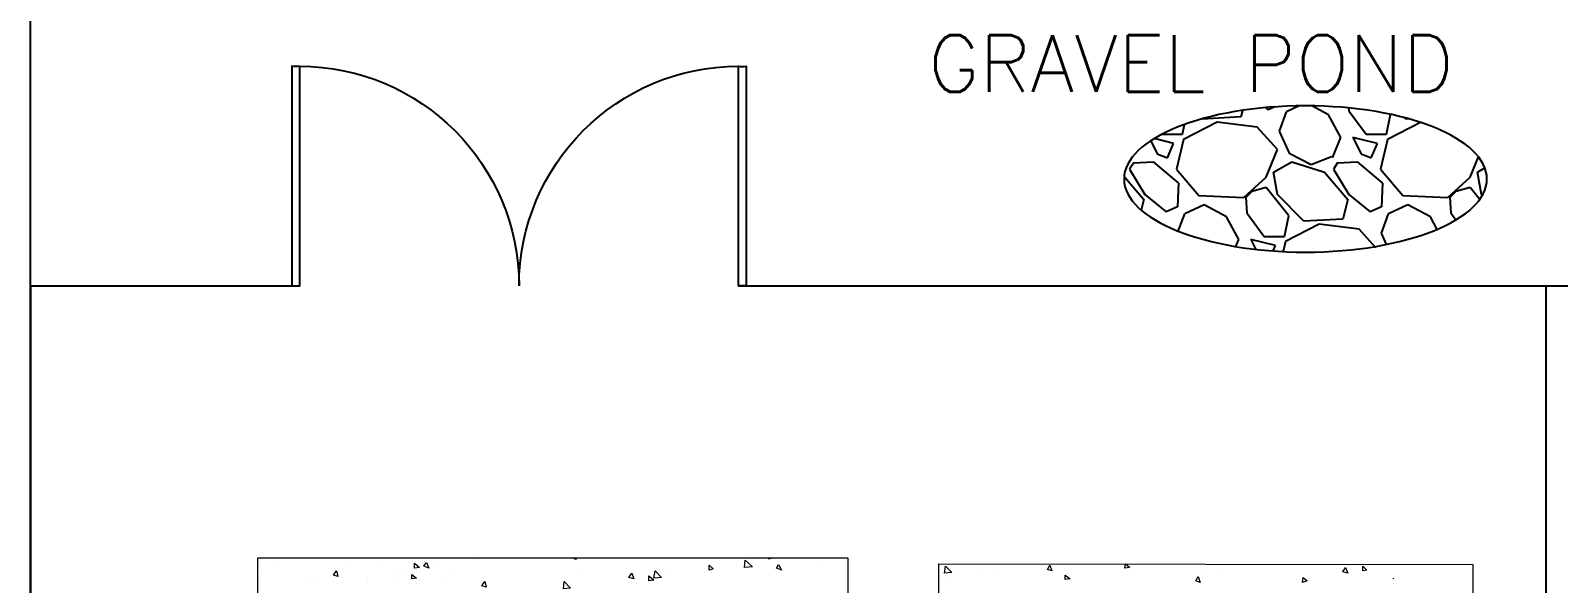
# Model space of a CAD drawing. Header units: metres. Extents: x 841183 to 1048542, y 259326 to 317714.
# Drawn here: x 870320 to 877048, y 269724 to 272156 of the extents above; entities that cross this region are included whole.
import ezdxf

# ---------------------------------------------------------------- set-up
doc = ezdxf.new("R2010")
doc.units = ezdxf.units.M
doc.layers.add('A-REFLECT DOWN', color=252, linetype='Continuous', transparency=0.6)
for name, color, linetype in [('A-TEXT', 252, 'Continuous'), ('G-STAIR', 3, 'Continuous'), ('PDF_Geometry', 7, 'Continuous'), ('TIP - DOOR2', 252, 'Continuous'), ('TIP - FENCE', 2, 'Continuous')]:
    doc.layers.add(name, color=color, linetype=linetype)
doc.styles.add('romans', font='romans.shx', dxfattribs={"width": 0.85})
doc.linetypes.add('FENCELINE2', pattern='A,0.25,-0.1,[132,ltypeshp.shx,S=0.1,R=0,X=-0.1,Y=0],-0.1,1', length=1.45)

# ---------------------------------------------------------------- blocks, each defined once
blk = doc.blocks.new('A$C140F520F')
at = {"layer": 'TIP - DOOR2'}
for points in [[(-1669.685168875265, 5007.469293750124), (-1669.685168875265, 4907.469293749658), (1155.784124874393, 4907.469293749658, -0.01576314899528757), (1155.784124874393, 5007.469293749658)], [(-1669.685168875265, -843.469293750124), (-1669.685168875265, -743.4692937496584), (1155.784124874393, -743.4692937496584, 0.01576314899528757), (1155.784124874393, -843.4692937496584)]]:
    blk.add_lwpolyline(points, format="xyb", close=True, dxfattribs=at)
for centre, start, end in [((-1669.685168875265, 4907.469293749658), 270, 0), ((-1669.685168875265, -743.4692937496584), 0, 90)]:
    blk.add_arc(centre, 2825.469293749658, start, end, dxfattribs=at)
blk = doc.blocks.new('CAP-2')
at = {"layer": 'PDF_Geometry', "color": 252, "lineweight": 18}
for points in [[(4249.985957131954, 1200.229120473319), (4249.985957131954, 7650.229120473028), (1649.985957132187, 7650.229120473028), (1649.985957132187, 1200.229120473319)], [(2362.48595713242, 7609.604120473028), (2340.610957132187, 7606.479120473028), (2340.610957132187, 7628.354120473028)], [(2403.110957132187, 7606.479120473028), (2381.235957132187, 7615.854120473086), (2393.735957132187, 7631.479120473028)], [(3656.235957132187, 7603.354120473086), (3637.485957132187, 7597.104120473086), (3637.485957132187, 7618.979120473086)], [(3793.735957132187, 7609.604120473028), (3796.860957132187, 7640.854120473086), (3828.110957132187, 7612.729120473086)], [(3956.235957132187, 7597.104120473086), (3949.985957132187, 7600.229120473086), (3934.360957132187, 7606.479120473028), (3943.735957132187, 7622.104120473086), (3949.985957132187, 7609.604120473028)], [(4649.985957132187, 1225.229120473028), (4649.985957132187, 7625.229120473319), (6999.985957132187, 7622.104120473261), (6999.985957132187, 1222.10412047297)], [(4674.985957131954, 7584.604120473319), (4678.110957132187, 7615.854120473319), (4706.235957131954, 7587.729120473319)], [(5146.860957132187, 7593.979120473319), (5128.110957131954, 7600.229120473377), (5137.485957131954, 7618.979120473319)], [(5490.610957132187, 7609.604120473319), (5468.735957131954, 7606.479120473319), (5471.860957132187, 7625.229120473319)], [(6449.985957132187, 7584.604120473261), (6428.110957132187, 7590.854120473261), (6440.610957132187, 7609.604120473261)], [(6534.360957131954, 7597.104120473319), (6515.610957132187, 7593.979120473319), (6515.610957132187, 7615.854120473261)], [(2003.110957132187, 7568.979120473028), (1984.360957132187, 7575.229120473028), (1996.860957132187, 7593.979120473028)], [(2349.985957132187, 7562.729120473086), (2328.110957132187, 7559.604120473086), (2328.110957132187, 7578.354120473028)], [(2656.235957132187, 7522.104120473086), (2637.485957132187, 7528.354120473028), (2649.985957132187, 7547.104120473086)], [(2996.860957132187, 7515.854120473028), (2999.985957132187, 7547.104120473086), (3028.110957132187, 7518.979120473028)], [(3306.235957132187, 7559.604120473086), (3284.360957132187, 7565.854120473086), (3296.860957132187, 7584.604120473086)], [(3393.735957132187, 7553.354120473086), (3371.860957132187, 7550.229120473028), (3371.860957132187, 7572.104120473028)], [(3393.735957132187, 7562.729120473086), (3399.985957132187, 7593.979120473028), (3428.110957132187, 7565.854120473086)], [(5228.110957132187, 7559.604120473319), (5206.235957132187, 7556.479120473319), (5206.235957132187, 7575.229120473319)], [(5799.985957132187, 7543.979120473261), (5781.235957131954, 7550.229120473261), (5790.610957132187, 7568.979120473261)], [(6271.860957132187, 7550.229120473261), (6249.985957131954, 7543.979120473261), (6253.110957132187, 7565.854120473261)]]:
    blk.add_lwpolyline(points, close=True, dxfattribs=at)
for points in [[(1728.11095713242, 7637.729120473028), (1728.11095713242, 7637.729120473028)], [(1962.485957132187, 7650.229120473028), (1962.485957132187, 7650.229120473028)], [(2046.860957132187, 7637.729120473028), (2046.860957132187, 7637.729120473028)], [(2171.860957132187, 7634.604120473028), (2171.860957132187, 7634.604120473028)], [(2365.610957132187, 7634.604120473028), (2365.610957132187, 7634.604120473028)], [(2384.360957132187, 7637.729120473028), (2384.360957132187, 7637.729120473028)], [(2428.110957132187, 7618.979120473086), (2428.110957132187, 7618.979120473086)], [(2609.360957132187, 7643.979120473086), (2609.360957132187, 7643.979120473086)], [(3049.985957132187, 7650.229120473028), (3053.110957132187, 7643.979120473086), (3037.485957132187, 7650.229120473028)], [(3834.360957132187, 7647.104120473028), (3834.360957132187, 7647.104120473028)], [(3899.985957132187, 7650.229120473028), (3899.985957132187, 7647.104120473028), (3912.485957132187, 7650.229120473028)], [(4140.610957132187, 7631.479120473028), (4140.610957132187, 7631.479120473028)], [(4828.110957132187, 7606.479120473319), (4828.110957132187, 7606.479120473319)], [(1668.73595713242, 7578.354120473028), (1668.73595713242, 7578.354120473028)], [(1887.485957132187, 7565.854120473086), (1887.485957132187, 7565.854120473086)], [(1899.985957132187, 7568.979120473028), (1899.985957132187, 7568.979120473028)], [(2015.610957132187, 7565.854120473086), (2015.610957132187, 7565.854120473086)], [(2131.235957132187, 7543.979120473086), (2131.235957132187, 7543.979120473086)], [(2134.360957132187, 7559.604120473086), (2134.360957132187, 7559.604120473086)], [(2249.985957132187, 7556.479120473086), (2249.985957132187, 7556.479120473086)], [(2268.735957132187, 7587.729120473028), (2268.735957132187, 7587.729120473028)], [(2306.235957132187, 7578.354120473028), (2306.235957132187, 7578.354120473028)], [(2349.985957132187, 7540.854120473086), (2349.985957132187, 7540.854120473086)], [(2365.610957132187, 7553.354120473086), (2365.610957132187, 7553.354120473086)], [(2484.360957132187, 7547.104120473086), (2484.360957132187, 7547.104120473086)], [(2493.735957132187, 7593.979120473028), (2493.735957132187, 7593.979120473028)], [(3059.360957132187, 7600.229120473086), (3059.360957132187, 7600.229120473086)], [(3471.860957132187, 7597.104120473086), (3471.860957132187, 7597.104120473086)], [(4681.235957131954, 7568.979120473319), (4681.235957131954, 7568.979120473319)], [(4915.610957132187, 7581.479120473377), (4915.610957132187, 7581.479120473377)], [(5803.110957132187, 7581.479120473377), (5803.110957132187, 7581.479120473377)], [(5893.735957132187, 7600.229120473377), (5893.735957132187, 7600.229120473377)], [(6284.360957131954, 7559.604120473203), (6284.360957131954, 7559.604120473203)], [(6649.985957131954, 7562.729120473261), (6649.985957131954, 7559.604120473203)]]:
    blk.add_lwpolyline(points, dxfattribs=at)
blk = doc.blocks.new('A$C10b3fa2f')
at = {"layer": 'A-REFLECT DOWN'}
h = blk.add_hatch(dxfattribs=at)
h.set_pattern_fill('GRAVEL', color=256, scale=25, angle=135)
h.set_pattern_definition([(3.012787499999963, (-3993.612282760325, -113682.8424067321), (7633.217702940175, 449.0128055206476), [85.43035999999998, -8457.62090989125]), (319.969741, (-3908.299849610194, -113678.3522786715), (-5837.166502142331, 4939.140838876976), [146.6011799999999, -14513.51222338099]), (267.5104471, (-3796.046648096875, -113772.6449679428), (449.0128024328012, 9429.268927294694), [103.37038, -10233.680698525]), (42.27368899999997, (-3508.678452222608, -113835.5067607902), (-9429.268928015843, -8531.243314028115), [133.50113, -13216.6093564345]), (67.83365418, (-3409.895634890883, -113745.7041995795), (-3143.089642107634, -7633.217703018181), [130.908425, -12959.951936336]), (132.2736889999999, (-3360.504226224963, -113624.4707419451), (8531.243314028115, -9429.268928015843), [133.5011299999996, -13216.60935643447]), (172.69424047, (-3450.306787435664, -113525.6879246134), (10327.29453930665, -1347.038417565607), [176.5484149999999, -17478.27882856175]), (207.25532837, (-3625.421781796496, -113503.2372843107), (-13021.37137612624, -6735.192089688093), [166.67988, -16501.31415047625]), (256.42956562, (-3773.596007794142, -113579.5694613398), (-2245.064029444023, -9429.26892731868), [133.9532499999969, -13261.38642467781]), (310.2363583, (-3805.026904217899, -113709.7831750953), (-4490.128059687863, 5388.153673346616), [152.92832, -7493.4842375]), (357.3974377999999, (-3706.244086886174, -113826.5265046692), (10327.2945392452, -449.012805692952), [197.7694799999974, -19579.19312804391]), (273.81407483, (-3948.711002154974, -113386.4939547368), (449.0128056458678, -5837.166478725479), [67.50113499999999, -6682.641456085999]), (306.4692343999999, (-3944.220874094521, -113453.8458756448), (-4939.140867764006, 6735.192089940432), [128.420495, -12713.65974926]), (360, (-3867.888697065413, -113557.1188210371), (449.0128060534999, 449.0128060534998), [89.802335, -808.223277107]), (338.19859051, (-3890.33933736803, -113642.4312541872), (-3143.089642277935, 1347.038418379003), [48.36032999999983, -4787.655592223479]), (66.80140949000003, (-3845.438056762679, -113660.3917664294), (-898.0256119816472, -1796.051224276475), [68.391405, -3351.1882475]), (165.96375653, (-3818.497288399492, -113597.5299735819), (-2245.064030250938, 449.0128061357045), [111.079915, -3591.5745382275]), (296.5650511799998, (-3926.260361852357, -113570.5892052187), (-449.0128061239611, 1347.038418136744), [80.32178499999873, -1927.72452920698]), (151.389540334, (-3585.010629251716, -113920.8191939404), (-5837.16647869502, 3143.089642374187), [112.522, -11139.70666813475]), (205.34617594, (-3683.793446583441, -113866.937657214), (6735.192090907884, 3143.089642151657), [94.39973499999992, -9345.55391954999]), (68.19859050999993, (-4016.062923063058, -113660.3917664294), (-1347.038418379934, -3143.089642280255), [96.72002499999971, -4739.29589722348]), (118.61045967, (-3980.141898578731, -113570.5892052187), (3143.089642782456, -5837.166478474887), [112.522, -11139.706668135]), (114.44395478, (-3306.622689498588, -113642.4312541872), (1347.038418160311, -3143.089642374217), [108.5087999999998, -5316.933578276486]), (69.77514060000003, (-3351.523970103939, -113543.6484368555), (-2694.076832433486, -7184.204898312702), [90.91802999999999, -9000.898345180003]), (201.80140949, (-3571.540245070122, -113206.8888323154), (-3143.089642289634, -1347.038418357833), [96.72002499999975, -4739.295897223483]), (152.35402464, (-3661.342806280823, -113242.8098567997), (7633.217703169609, -4041.11525398801), [106.4456849999988, -10538.09399504984]), (204.44395478, (-3351.523970103939, -113426.9051072816), (3143.089642383591, 1347.038418138482), [54.25439999999934, -5371.187978276418]), (236.3099324740001, (-3544.599476706935, -113233.8296006786), (-1347.038418160368, -2245.064030267424), [32.37865, -3205.498741131501]), (300.963756532, (-3562.559988948982, -113260.7703690418), (-898.0256121068526, 1796.05122421372), [130.9084249999999, -2487.26364726725]), (321.0090059600001, (-3495.208068041014, -113373.0235705552), (-4939.140866799233, 4041.115254222321), [121.3167499999999, -12010.34121583424]), (78.69006752999998, (-3778.086135854712, -113557.1188210371), (-449.0128059598958, -1347.038418191604), [91.58097, -2197.94408992]), (128.15722659, (-3760.125623612548, -113467.3162598264), (-6735.192091248451, 8531.243314663043), [159.889189999997, -15829.00226625756]), (195.9453959, (-3858.908440944389, -113341.5926741314), (4939.140866609237, 1347.038418082691), [65.37706, -6472.348079527499]), (225, (-3921.770233791787, -113359.5531863736), (-1.118e-13, -898.0256121069153), [38.1, -596.9]), (255.25643716, (-3499.698196101584, -113395.4742108579), (1347.038418505553, 4939.140866493805), [88.21673999999845, -8733.485193299799]), (183.0127874999999, (-3522.148836404202, -113480.786644008), (-7633.21770294158, -449.012805493934), [170.86072, -8372.190549891247]), (135, (-3692.773702704581, -113489.7669001291), (-898.0256121069153, 1.118e-13), [165.1, -469.8999999999999]), (100.3048464999999, (-3809.517032278469, -113373.0235705552), (-1347.038422291105, 7633.217702179774), [100.4023899999987, -9939.82918103484]), (29.05460409999994, (-3827.477544520632, -113274.2407532234), (2245.064030243831, 1347.038418199651), [92.45726999999849, -4530.412509692904]), (342.64597536, (-3746.655239430955, -113229.3394726181), (13021.37137526815, -4041.115255390211), [150.536275, -14903.1161057345]), (310.4260787399999, (-3602.971141493879, -113274.2407532234), (5388.153672641377, -6286.179284748108), [159.2573649999998, -15766.46161405999])])
edge = h.paths.add_edge_path()
edge.add_ellipse((-14261.30797348125, -40180.33172681741), major_axis=(-798.9493082698045, -4.89e-14), ratio=0.4027242767071705, start_angle=1.1368683772161603e-13, end_angle=360, ccw=False)
at = {"layer": 'A-REFLECT DOWN', "color": 252}
blk.add_line((-19875.04063004127, -49424.98724431422, 74.00706046285767), (-19875.04039468314, -38720.29166622291, 74.00706046285767), dxfattribs=at)
at = {"layer": 'A-REFLECT DOWN', "extrusion": (0, 0, -1)}
blk.add_ellipse((-14261.30797348125, -40180.33172681741, 74.00711033716809), major_axis=(-798.9493082698045, -4.89e-14), ratio=0.4027242767071704, dxfattribs=at)
at = {"layer": 'TIP - FENCE', "color": 252, "linetype": 'FENCELINE2', "ltscale": 500}
for points, elevation in [([(-19875.04063004127, -40650.01053391158), (-19875.04063004127, -49424.98724431422)], 74.00706046285767), ([(-19875.04063004127, -40650.53061906749), (-18690.03542906279, -40650.50550185004)], 74.00709784061694), ([(-17724.21798809455, -40650.48503050808), (-17724.21797390655, -40650.48503050784)], 74.00709784061694), ([(-16758.40053293831, -40650.46455916582), (-12244.16904911073, -40650.36887609743)], 74.00709784061694), ([(-13202.95711396635, -40650.80141874094), (-13202.28564391658, -49425.65696099732)], 74.00701019471778)]:
    blk.add_lwpolyline(points, dxfattribs=dict(at, elevation=elevation))
at = {"color": 252}
blk.add_blockref('CAP-2', (-20525.02658717346, -49498.78871811501, 74.00706046285767), dxfattribs=at)
at = {"layer": 'G-STAIR', "color": 252, "xscale": -0.341825497873492, "yscale": 0.341825497873492, "zscale": 0.341825497873492, "rotation": 270}
blk.add_blockref('A$C140F520F', (-18435.89866757311, -40079.86112663726, 74.00709856530523), dxfattribs=at)
at = {"layer": 'A-TEXT', "style": 'romans'}
blk.add_text('GRAVEL POND', height=250, rotation=0.0001152761175315931, dxfattribs=at).set_placement((-15922.15551925194, -39797.27213693998, 74.00711033716809))

msp = doc.modelspace()

# ---------------------------------------------------------------- block references
at = {"color": 2}
msp.add_blockref('A$C10b3fa2f', (890195.3504845024, 311683.8856027563, -56.46526568805184), dxfattribs=at)

doc.saveas('drawing.dxf')
